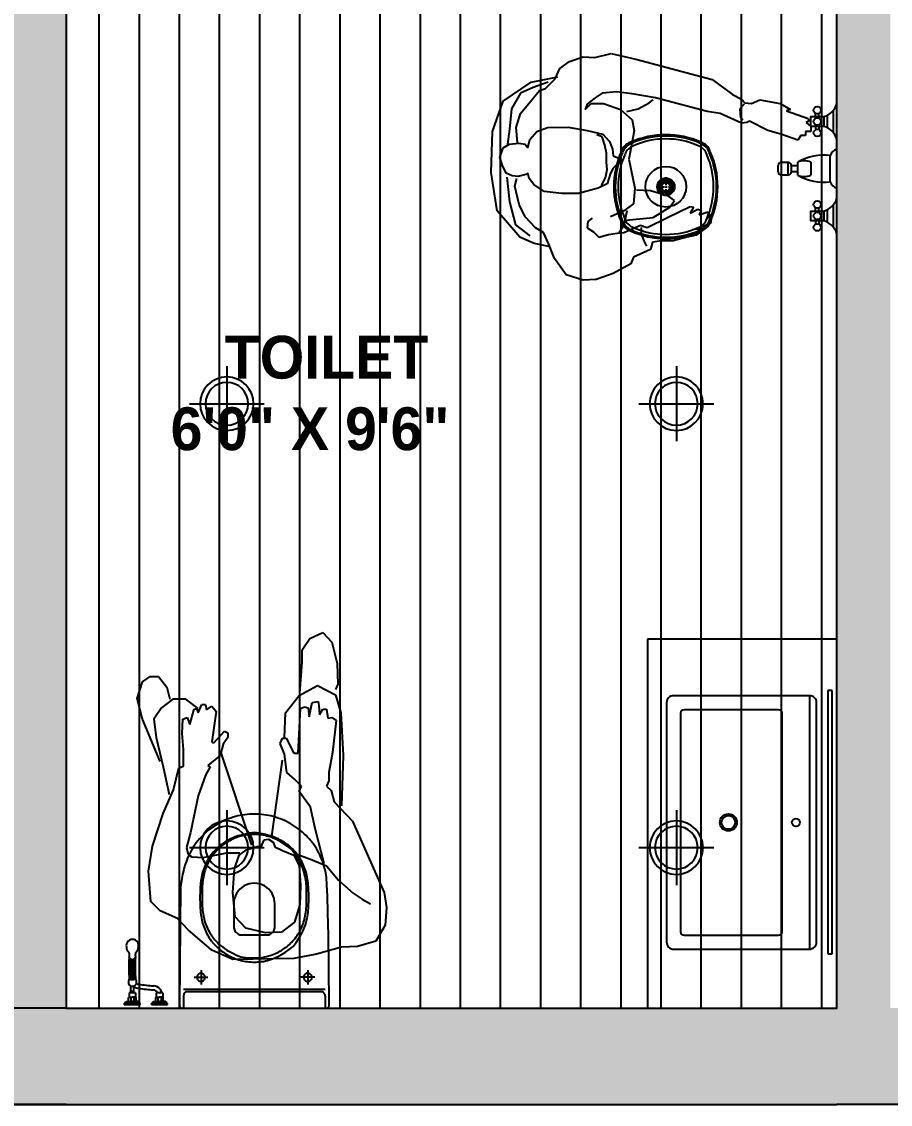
# Model space of a CAD drawing. Header units: inches. Extents: x 9636 to 21597, y -10243 to 557.
# Drawn here: x 12319 to 12400.2, y -6156.5 to -6055.3 of the extents above; entities that cross this region are included whole.
import ezdxf

# ---------------------------------------------------------------- set-up
doc = ezdxf.new("R2010")
doc.units = ezdxf.units.IN
doc.header["$MEASUREMENT"] = 0
doc.linetypes.add('CENTER2', pattern=[1.125, 0.75, -0.125, 0.125, -0.125])
for name, color, linetype in [('Edges', 7, 'Continuous'), ('IEL-HATCH-002', 7, 'Continuous'), ('sanit acces', 4, 'Continuous')]:
    doc.layers.add(name, color=color, linetype=linetype)
doc.styles.add('MtXpl_Stylus_BT', font='')
doc.styles.get('MtXpl_Stylus_BT').set_extended_font_data('Stylus BT', bold=True)

# ---------------------------------------------------------------- blocks, each defined once
blk = doc.blocks.new('wall handshower (top)')
at = {"color": 0}
for p, q in [((29.5, 0), (-29.5, 0)), ((-29.5, 0), (-29.5, -2.7)), ((29.5, 0), (29.5, -2.7)), ((129.5, 0), (70.5, 0)), ((70.5, 0), (70.5, -2.7)), ((129.5, 0), (129.5, -2.7)), ((-27.3, -4), (27.3, -4)), ((-21.5, -10.1), (0, -10.1)), ((-14.1, -10.1), (-14.1, -24.7)), ((-12, -42.7), (-12, -25.9)), ((-12, -25.9), (-0.1, -25.9)), ((-6, -25.9), (-6, -10.1)), ((11.8, -25.9), (-0.1, -25.9)), ((21.5, -10.1), (0, -10.1)), ((5.9, -25.9), (5.9, -10.1)), ((11.8, -42.7), (11.8, -25.9)), ((14, -10.1), (14, -24.7)), ((72.7, -4), (127.3, -4)), ((78.5, -10.1), (100, -10.1)), ((85.9, -10.1), (85.9, -24.7)), ((88, -42.7), (88, -25.9)), ((88, -25.9), (99.9, -25.9)), ((94, -25.9), (94, -10.1)), ((111.8, -25.9), (99.9, -25.9)), ((121.5, -10.1), (100, -10.1)), ((105.9, -25.9), (105.9, -10.1)), ((111.8, -42.7), (111.8, -25.9)), ((114, -10.1), (114, -24.7)), ((-12, -42.7), (11.8, -42.7)), ((88, -42.7), (111.8, -42.7)), ((94.8, -45.5), (94.8, -67.4)), ((105.1, -45.5), (105.1, -67.7)), ((88, -101), (88, -95.2)), ((88, -108.4), (88, -165.2)), ((88.6, -107.2), (88.6, -164.5)), ((89.5, -105.8), (89.5, -163.6)), ((90.7, -104.4), (90.7, -162.5)), ((92.2, -103.2), (92.2, -161.5)), ((93.8, -102.1), (93.8, -160.7)), ((95.7, -101.4), (95.7, -160)), ((97.7, -100.9), (97.7, -159.6)), ((99.7, -100.8), (99.7, -159.5)), ((101.7, -101), (101.7, -159.7)), ((103.7, -101.5), (103.7, -160.1)), ((105.5, -102.3), (105.5, -160.8)), ((107.1, -103.3), (107.1, -161.6)), ((108.5, -104.5), (108.5, -162.6)), ((109.6, -105.8), (109.6, -163.6)), ((110.4, -107), (110.4, -164.4)), ((110.9, -107.8), (110.9, -164.9)), ((111.1, -101), (111.1, -95.2)), ((111.1, -108.4), (111.1, -165.2))]:
    blk.add_line(p, q, dxfattribs=at)
for centre, radius, start, end in [((-27.4, -1.6), 2.41, 207.9179, 271.9718), ((-15, 2), 13.8, 205.7896, 241.6564), ((-10.4, -20.2), 5.86, 230.0793, 254.0924), ((10.2, -20.2), 5.86, 285.9076, 309.9207), ((15, 2), 13.8, 298.3436, 334.2104), ((27.4, -1.6), 2.41, 268.0282, 332.0821), ((72.6, -1.6), 2.41, 207.9179, 271.9718), ((85, 2), 13.8, 205.7896, 241.6564), ((89.6, -20.2), 5.86, 230.0793, 254.0924), ((110.2, -20.2), 5.86, 285.9076, 309.9207), ((115, 2), 13.8, 298.3436, 334.2104), ((127.4, -1.6), 2.41, 268.0282, 332.0821), ((16.8, -40.9), 24.5, 184.3011, 218.585), ((22.3, -35.7), 32.1, 219.6697, 269.6336), ((22, -37.7), 15.3, 199.0504, 270.6085), ((-21.2, -678.9), 627.4, 81.0602, 86.0403), ((-119, -1558.6), 1497.4, 82.5073, 84.5933), ((71.4, -103.7), 44.8, 58.5932, 83.7686), ((73.1, -100.5), 26.8, 64.0824, 83.2266), ((115.2, -81.1), 30.7, 168.4004, 207.2273), ((99.5, -83.4), 16.7, 30.5106, 149.4894), ((99.9, -36.8), 10, 215.7762, 324.2238), ((83.8, -81.1), 30.7, 332.7727, 11.5996), ((90.1, -104.7), 2.8, 137.3065, 222.6935), ((89.2, -101.9), 1.5, 143.1441, 216.8559), ((89.2, -107.5), 1.5, 143.1441, 216.8559), ((99.6, -108.5), 17.6, 49.0147, 130.9853), ((99.6, -109.9), 14.6, 37.5398, 142.4602), ((99.6, -110.3), 13.8, 33.1371, 146.8629), ((99.6, -112.3), 12.9, 26.3551, 153.6449), ((99.6, -113.4), 12.6, 23.4368, 156.5632), ((109.9, -101.9), 1.5, 323.1441, 36.8559), ((109.1, -104.7), 2.8, 317.3065, 42.6935), ((109.9, -107.5), 1.5, 323.1441, 36.8559), ((119.7, -215.3), 42.7, 153.5123, 181.2517), ((72.4, -182), 17, 302.6481, 343.7121), ((90.1, -168.9), 2.8, 137.3065, 222.6935), ((89.2, -166.1), 1.5, 143.1441, 216.8559), ((89.2, -171.7), 1.5, 143.1441, 216.8559), ((99.6, -174.1), 14.6, 37.5398, 142.4602), ((99.6, -174.6), 13.8, 33.1371, 146.8629), ((99.6, -176.5), 12.9, 26.3551, 153.6449), ((99.6, -177.6), 12.6, 23.4368, 156.5632), ((41.8, -182.1), 47.1, 354.3747, 11.6429), ((157.3, -182.1), 47.1, 168.3571, 185.6253), ((126.7, -182), 17, 196.2879, 237.3519), ((109.9, -166.1), 1.5, 323.1441, 36.8559), ((109.1, -168.9), 2.8, 317.3065, 42.6935), ((109.9, -171.7), 1.5, 323.1441, 36.8559), ((79.4, -215.3), 42.7, 358.7483, 26.4877), ((99.5, -216.6), 22.5, 179.1351, 0.8649)]:
    blk.add_arc(centre, radius, start, end, dxfattribs=at)
blk = doc.blocks.new('bhtrht')
at = {"layer": 'IEL-HATCH-002', "true_color": 0x939598, "transparency": 33554687}
h = blk.add_hatch(color=252, dxfattribs=at)
h.dxf.hatch_style = 1
h.paths.add_polyline_path([(12208.66, -5928.51), (12166.16, -5928.51), (12166.16, -6030.51), (12169.83, -6030.51), (12175.16, -6030.51), (12175.16, -5942.51), (12180.16, -5942.51), (12180.16, -5937.51), (12208.66, -5937.51)])
h.paths.add_polyline_path([(12316.66, -5928.51), (12292.66, -5928.51), (12292.66, -5937.51), (12316.66, -5937.51)])
h.paths.add_polyline_path([(12395.16, -5928.51), (12316.66, -5928.51), (12316.66, -6147.51), (12323.16, -6147.51), (12323.16, -5937.51), (12395.16, -5937.51)])
h.paths.add_polyline_path([(12424.16, -6147.51), (12400.16, -6147.51), (12400.16, -6033.51), (12396.5, -6033.51), (12395.16, -6033.51), (12395.16, -6147.51), (12323.16, -6147.51), (12316.66, -6147.51), (12316.66, -6156.51), (12323.16, -6156.51), (12395.16, -6156.51), (12424.16, -6156.51), (12424.16, -6152.84)])
h.paths.add_polyline_path([(12316.66, -6147.51), (12175.16, -6147.51), (12175.16, -6127.81), (12175.16, -6084.51), (12184.66, -6084.51), (12184.66, -6079.51), (12175.16, -6079.51), (12175.16, -6072.51), (12166.16, -6072.51), (12166.16, -6156.51), (12316.66, -6156.51)])
h.paths.add_polyline_path([(12636.16, -5928.51), (12606.56, -5928.51), (12606.56, -5937.51), (12627.16, -5937.51), (12627.16, -6129.51), (12627.16, -6135.51), (12627.16, -6147.51), (12467.16, -6147.51), (12467.16, -6156.51), (12636.16, -6156.51)])
h.paths.add_polyline_path([(12514.56, -5928.51), (12496.56, -5928.51), (12496.56, -5937.51), (12514.56, -5937.51)], flags=17)
h.paths.add_polyline_path([(12423.56, -5928.51), (12395.16, -5928.51), (12395.16, -6003.51), (12400.16, -6003.51), (12400.16, -5937.51), (12423.56, -5937.51)])
at = {"color": 252, "true_color": 0x939598}
for p, q in [((12323.16, -5937.51), (12323.16, -6147.51)), ((12395.16, -6147.51), (12395.16, -6033.51)), ((12395.16, -6066.3), (12395.16, -6062.95)), ((12393.18, -6064.17), (12393.18, -6063.86)), ((12393.49, -6064.17), (12393.49, -6063.86)), ((12394.25, -6064.04), (12394.25, -6065.2)), ((12394.86, -6065.7), (12394.86, -6063.55)), ((12393.18, -6065.08), (12393.18, -6065.39)), ((12393.49, -6065.08), (12393.49, -6065.39)), ((12394.55, -6070.26), (12394.55, -6067.82)), ((12395.16, -6070.87), (12395.16, -6067.21)), ((12389.99, -6069.65), (12389.99, -6068.43)), ((12390.6, -6068.43), (12390.6, -6069.65)), ((12390.9, -6068.74), (12391.51, -6068.74)), ((12391.51, -6069.65), (12391.51, -6068.43)), ((12392.73, -6068.43), (12392.73, -6069.65)), ((12391.51, -6069.34), (12390.9, -6069.34)), ((12395.16, -6075.13), (12395.16, -6071.78)), ((12393.18, -6073), (12393.18, -6072.69)), ((12393.49, -6073), (12393.49, -6072.69)), ((12394.25, -6072.87), (12394.25, -6074.03)), ((12394.86, -6074.53), (12394.86, -6072.38)), ((12393.18, -6073.91), (12393.18, -6074.22)), ((12393.49, -6073.91), (12393.49, -6074.22)), ((12377.46, -6113.03), (12377.46, -6147.51)), ((12395.16, -6113.03), (12377.46, -6113.03)), ((12395.16, -6147.51), (12395.16, -6113.03)), ((12392.63, -6142), (12392.63, -6118.31)), ((12394.31, -6117.82), (12394.31, -6142.45)), ((12394.72, -6117.82), (12394.31, -6117.82)), ((12394.72, -6142.45), (12394.72, -6117.82)), ((12394.31, -6142.45), (12394.72, -6142.45)), ((12323.16, -6147.51), (12175.16, -6147.51)), ((12323.16, -6147.51), (12395.16, -6147.51)), ((12377.46, -6147.51), (12395.16, -6147.51)), ((12323.16, -6156.51), (12166.16, -6156.51)), ((12314.16, -6156.51), (12395.16, -6156.51)), ((12424.16, -6156.51), (12395.16, -6156.51))]:
    blk.add_line(p, q, dxfattribs=at)
at = {"color": 252, "linetype": 'ByBlock', "true_color": 0x939598}
for p, q in [((12369.28, -6059.67), (12370.19, -6059)), ((12370.19, -6059), (12371.47, -6058.57)), ((12371.47, -6058.57), (12372.57, -6058.63)), ((12372.57, -6058.63), (12374.09, -6058.27)), ((12374.09, -6058.27), (12376.4, -6058.81)), ((12376.4, -6058.81), (12383.53, -6060.7)), ((12368.85, -6060.64), (12369.28, -6059.67)), ((12363.98, -6062.71), (12366.6, -6060.94)), ((12366.6, -6060.94), (12369.09, -6060.46)), ((12368.18, -6060.94), (12366.78, -6061.43)), ((12367.94, -6061.55), (12368.85, -6060.64)), ((12383.53, -6060.7), (12385.42, -6062.1)), ((12365.62, -6061.98), (12364.77, -6063.44)), ((12366.78, -6061.43), (12365.62, -6061.98)), ((12366.66, -6062.59), (12367.39, -6061.74)), ((12367.39, -6061.74), (12367.94, -6061.55)), ((12373.24, -6061.98), (12372.5, -6062.47)), ((12374.58, -6061.86), (12373.24, -6061.98)), ((12376.04, -6062.04), (12374.58, -6061.86)), ((12378.23, -6062.4), (12376.04, -6062.04)), ((12363, -6065.57), (12363.98, -6062.71)), ((12365.62, -6063.87), (12366.66, -6062.59)), ((12371.65, -6063.5), (12372.2, -6062.95)), ((12371.83, -6063.01), (12371.65, -6063.5)), ((12372.5, -6062.47), (12371.83, -6063.01)), ((12372.2, -6062.95), (12373.36, -6062.95)), ((12373.36, -6062.95), (12374.94, -6063.5)), ((12376.59, -6063.44), (12377.62, -6062.89)), ((12377.62, -6062.89), (12377.99, -6062.59)), ((12383.04, -6063.68), (12378.23, -6062.4)), ((12385.42, -6062.1), (12386.27, -6062.53)), ((12386.51, -6063.01), (12386.09, -6063.44)), ((12386.27, -6062.53), (12386.58, -6062.89)), ((12386.58, -6062.89), (12387.18, -6062.95)), ((12387.18, -6062.95), (12387.98, -6062.59)), ((12387.98, -6062.59), (12389.86, -6062.95)), ((12389.86, -6062.95), (12390.84, -6063.5)), ((12364.77, -6063.44), (12364.59, -6065.33)), ((12365.2, -6065.2), (12365.62, -6063.87)), ((12374.94, -6063.5), (12376.04, -6064.47)), ((12375.55, -6063.68), (12376.59, -6063.44)), ((12384.26, -6063.87), (12383.04, -6063.68)), ((12386.27, -6064.78), (12384.26, -6063.87)), ((12386.09, -6063.44), (12386.15, -6064.29)), ((12390.84, -6063.5), (12390.47, -6063.62)), ((12390.47, -6063.62), (12392.48, -6064.35)), ((12376.04, -6064.47), (12376.22, -6065.51)), ((12386.15, -6064.29), (12386.39, -6064.47)), ((12386.76, -6064.72), (12386.27, -6064.78)), ((12387, -6064.6), (12386.76, -6064.72)), ((12388.71, -6065.45), (12387, -6064.6)), ((12392.54, -6064.6), (12392.3, -6064.72)), ((12392.3, -6064.72), (12392.73, -6065.08)), ((12392.48, -6064.35), (12392.54, -6064.6)), ((12392.73, -6065.08), (12392.73, -6065.57)), ((12362.88, -6069.4), (12363, -6065.57)), ((12364.59, -6065.33), (12364.4, -6066.73)), ((12365.32, -6066.6), (12365.2, -6065.2)), ((12366.47, -6066.3), (12367.14, -6065.57)), ((12367.14, -6065.57), (12368.12, -6065.2)), ((12368.12, -6065.2), (12370.07, -6065.14)), ((12370.07, -6065.14), (12371.83, -6065.45)), ((12371.83, -6065.45), (12373.3, -6065.81)), ((12373.24, -6066.06), (12372.75, -6065.87)), ((12373.48, -6066.85), (12373.24, -6066.06)), ((12373.3, -6065.81), (12373.91, -6066.48)), ((12376.22, -6065.51), (12375.73, -6068.13)), ((12389.93, -6065.81), (12388.71, -6065.45)), ((12391.51, -6066.36), (12389.93, -6065.81)), ((12391.81, -6065.93), (12391.51, -6066.36)), ((12392.24, -6065.93), (12391.81, -6065.93)), ((12392.73, -6065.57), (12392.24, -6065.57)), ((12392.24, -6065.57), (12392.24, -6065.93)), ((12363.67, -6068), (12363.98, -6067.09)), ((12363.98, -6067.09), (12364.59, -6066.73)), ((12364.59, -6066.73), (12365.44, -6066.66)), ((12365.44, -6066.66), (12366.05, -6066.73)), ((12366.05, -6066.73), (12366.29, -6067.09)), ((12366.29, -6067.09), (12366.47, -6066.3)), ((12373.66, -6067.58), (12373.48, -6066.85)), ((12373.91, -6066.48), (12374.21, -6067.21)), ((12363.92, -6068.73), (12363.67, -6068)), ((12373.66, -6068.43), (12373.66, -6067.58)), ((12374.21, -6067.21), (12374.27, -6067.82)), ((12374.27, -6067.82), (12374.64, -6068)), ((12374.64, -6068), (12374.94, -6068.31)), ((12375.73, -6068.13), (12376.28, -6070.86)), ((12364.28, -6069.46), (12363.92, -6068.73)), ((12373.54, -6069.89), (12373.72, -6069.1)), ((12373.72, -6069.1), (12373.66, -6068.43)), ((12374.27, -6068.98), (12374.03, -6069.46)), ((12374.64, -6068.61), (12374.27, -6068.98)), ((12374.94, -6068.31), (12374.64, -6068.61)), ((12363.43, -6072.99), (12362.88, -6069.4)), ((12364.83, -6069.71), (12364.28, -6069.46)), ((12364.34, -6069.83), (12364.59, -6072.14)), ((12365.38, -6069.77), (12364.83, -6069.71)), ((12365.07, -6070.68), (12365.26, -6069.95)), ((12366.11, -6069.59), (12365.38, -6069.77)), ((12366.29, -6069.46), (12366.11, -6069.59)), ((12366.41, -6069.95), (12366.29, -6069.46)), ((12366.84, -6070.5), (12366.41, -6069.95)), ((12373.17, -6070.62), (12373.54, -6069.89)), ((12374.03, -6069.46), (12373.72, -6070.44)), ((12365.5, -6072.39), (12365.07, -6070.68)), ((12367.81, -6071.17), (12366.84, -6070.5)), ((12369.46, -6071.35), (12367.81, -6071.17)), ((12372.87, -6070.86), (12371.04, -6071.35)), ((12373.72, -6070.44), (12372.87, -6070.86)), ((12376.28, -6070.86), (12376.16, -6072.32)), ((12377.74, -6071.11), (12376.46, -6071.05)), ((12379.45, -6071.59), (12377.74, -6071.11)), ((12364.59, -6072.14), (12365.13, -6074.27)), ((12371.04, -6071.35), (12369.46, -6071.35)), ((12380, -6072.02), (12379.45, -6071.59)), ((12379.57, -6072.63), (12380, -6072.02)), ((12365.56, -6075.43), (12363.43, -6072.99)), ((12366.05, -6073.54), (12365.5, -6072.39)), ((12375.25, -6072.99), (12374.03, -6073.54)), ((12376.16, -6072.32), (12375.25, -6072.99)), ((12375.55, -6072.99), (12375.25, -6074.39)), ((12377.99, -6073.6), (12379.57, -6072.63)), ((12379.33, -6073.6), (12381.46, -6072.57)), ((12381.46, -6072.57), (12381.76, -6072.63)), ((12381.76, -6072.63), (12381.46, -6073.18)), ((12381.46, -6073.18), (12382.19, -6072.81)), ((12382.19, -6072.81), (12382.49, -6072.93)), ((12382.49, -6072.93), (12382.31, -6073.36)), ((12382.31, -6073.36), (12383.1, -6073.06)), ((12383.1, -6073.06), (12383.29, -6073.36)), ((12367.02, -6074.58), (12366.05, -6073.54)), ((12371.9, -6073.97), (12371.83, -6074.58)), ((12372.32, -6073.66), (12371.9, -6073.97)), ((12375.49, -6073.85), (12377.99, -6073.6)), ((12377.44, -6074.52), (12379.33, -6073.6)), ((12383.35, -6074.15), (12381.95, -6074.7)), ((12383.29, -6073.36), (12383.16, -6073.66)), ((12383.16, -6073.66), (12383.41, -6073.72)), ((12383.41, -6073.72), (12383.35, -6074.15)), ((12365.13, -6074.27), (12366.47, -6075.31)), ((12367.75, -6075), (12367.02, -6074.58)), ((12368.24, -6076.04), (12367.75, -6075)), ((12371.83, -6074.58), (12372.44, -6074.94)), ((12372.44, -6074.94), (12372.93, -6075.43)), ((12372.93, -6075.43), (12373.84, -6075.19)), ((12373.84, -6075.19), (12374.64, -6075.06)), ((12374.64, -6075.06), (12375.25, -6075)), ((12375.25, -6074.39), (12374.82, -6075)), ((12375.25, -6075), (12376.83, -6074.33)), ((12376.83, -6074.33), (12377.44, -6074.52)), ((12376.89, -6074.52), (12376.89, -6075.12)), ((12376.89, -6075.12), (12377.13, -6075.79)), ((12381.95, -6074.7), (12382.62, -6074.64)), ((12382.43, -6074.94), (12382.01, -6075.25)), ((12382.62, -6074.64), (12382.43, -6074.94)), ((12366.9, -6076.04), (12365.56, -6075.43)), ((12368.42, -6076.34), (12366.9, -6076.04)), ((12368.79, -6077.44), (12368.24, -6076.04)), ((12377.13, -6075.79), (12377.38, -6076.28)), ((12377.93, -6075.92), (12377.74, -6076.59)), ((12378.78, -6075.79), (12377.93, -6075.92)), ((12379.88, -6075.79), (12378.78, -6075.79)), ((12381.15, -6075.43), (12379.88, -6075.79)), ((12382.01, -6075.25), (12381.15, -6075.43)), ((12377.74, -6076.59), (12376.16, -6077.32)), ((12369.89, -6078.96), (12368.79, -6077.44)), ((12375.92, -6077.92), (12374.27, -6078.84)), ((12376.16, -6077.32), (12375.92, -6077.92)), ((12371.47, -6079.45), (12369.89, -6078.96)), ((12374.27, -6078.84), (12372.69, -6079.38)), ((12372.69, -6079.38), (12371.47, -6079.45)), ((12345.92, -6112.96), (12347.13, -6112.39)), ((12347.13, -6112.39), (12347.98, -6113.31)), ((12345.21, -6114.02), (12345.92, -6112.96)), ((12347.98, -6113.31), (12348.47, -6115.3)), ((12345.21, -6115.16), (12345.21, -6114.02)), ((12344.99, -6118.08), (12345.21, -6115.16)), ((12348.47, -6115.3), (12348.55, -6117.22)), ((12330.29, -6117.01), (12331, -6116.51)), ((12331, -6116.51), (12331.78, -6116.51)), ((12331.78, -6116.51), (12332.57, -6117.51)), ((12329.8, -6118.57), (12330.29, -6117.01)), ((12332.57, -6117.51), (12332.85, -6118.64)), ((12344.92, -6118.29), (12346.63, -6117.36)), ((12346.63, -6117.36), (12348.33, -6118.22)), ((12348.55, -6117.22), (12348.33, -6117.72)), ((12330.29, -6120.49), (12329.8, -6118.57)), ((12333.13, -6118.64), (12332.07, -6119.43)), ((12334.34, -6118.64), (12333.13, -6118.64)), ((12335.48, -6119.5), (12334.34, -6118.64)), ((12343.65, -6119.92), (12344.92, -6118.29)), ((12348.33, -6118.22), (12348.83, -6119.92)), ((12332.07, -6119.43), (12331.36, -6120.49)), ((12334.7, -6120.99), (12335.12, -6119.57)), ((12335.12, -6119.57), (12335.34, -6119.5)), ((12335.34, -6119.5), (12335.48, -6119.92)), ((12335.48, -6119.92), (12335.83, -6119.14)), ((12335.83, -6119.14), (12336.19, -6119.14)), ((12336.19, -6119.14), (12336.26, -6119.64)), ((12336.26, -6119.64), (12336.76, -6119.28)), ((12336.76, -6119.28), (12337.18, -6119.78)), ((12344.85, -6123.69), (12345.07, -6119.5)), ((12345.07, -6119.5), (12345.42, -6119.35)), ((12345.42, -6119.35), (12345.78, -6119.43)), ((12345.78, -6119.43), (12345.85, -6120.28)), ((12345.85, -6120.28), (12346.13, -6118.93)), ((12346.13, -6118.93), (12346.7, -6118.86)), ((12346.7, -6118.86), (12346.77, -6119.21)), ((12346.77, -6119.21), (12346.84, -6120.07)), ((12346.84, -6120.07), (12347.13, -6119.57)), ((12347.13, -6119.57), (12347.48, -6119.57)), ((12347.48, -6119.57), (12347.62, -6120.42)), ((12331.93, -6124.47), (12330.29, -6120.49)), ((12331.36, -6120.49), (12331.57, -6122.2)), ((12333.99, -6121.84), (12334.06, -6120.49)), ((12334.06, -6120.49), (12334.48, -6120.35)), ((12334.48, -6120.35), (12334.7, -6120.99)), ((12337.18, -6119.78), (12336.76, -6122.62)), ((12343.57, -6122.2), (12343.65, -6119.92)), ((12347.62, -6120.42), (12347.98, -6120.35)), ((12347.98, -6120.35), (12348.4, -6120.63)), ((12348.4, -6120.63), (12348.05, -6123.62)), ((12348.83, -6119.92), (12349.04, -6123.9)), ((12336.97, -6122.7), (12337.96, -6121.63)), ((12337.96, -6121.63), (12338.25, -6121.77)), ((12338.25, -6121.77), (12338.25, -6122.2)), ((12331.57, -6122.2), (12332.21, -6124.97)), ((12334.13, -6123.34), (12333.99, -6121.84)), ((12336.76, -6122.62), (12336.97, -6122.7)), ((12338.25, -6122.2), (12337.82, -6122.84)), ((12343.15, -6122.77), (12343.36, -6122.27)), ((12343.57, -6123.76), (12343.15, -6122.77)), ((12343.36, -6122.27), (12343.72, -6122.27)), ((12343.72, -6122.27), (12344.43, -6123.69)), ((12334.13, -6124.9), (12334.13, -6123.34)), ((12337.82, -6122.84), (12337.54, -6123.9)), ((12340.52, -6132.29), (12337.61, -6123.55)), ((12343.79, -6125.47), (12343.57, -6123.76)), ((12344.43, -6123.69), (12344.85, -6123.69)), ((12348.05, -6123.62), (12347.69, -6125.47)), ((12337.54, -6123.9), (12336.4, -6124.83)), ((12342.37, -6131.44), (12343.36, -6124.33)), ((12349.04, -6123.9), (12348.9, -6128.6)), ((12332.21, -6124.97), (12332.78, -6127.53)), ((12333.2, -6127.1), (12333.7, -6125.04)), ((12333.7, -6125.04), (12334.13, -6124.9)), ((12336.19, -6125.75), (12335.48, -6127.67)), ((12336.61, -6124.97), (12336.19, -6125.75)), ((12336.4, -6124.83), (12336.61, -6124.97)), ((12344.5, -6126.11), (12343.79, -6125.47)), ((12347.69, -6125.47), (12347.69, -6126.25)), ((12345.14, -6126.75), (12344.5, -6126.11)), ((12344.92, -6127.25), (12345.14, -6126.75)), ((12347.69, -6126.25), (12347.48, -6126.75)), ((12347.48, -6126.75), (12347.91, -6127.17)), ((12332.21, -6129.31), (12333.2, -6127.1)), ((12335.48, -6127.67), (12334.77, -6131.08)), ((12345.99, -6128.74), (12344.92, -6127.25)), ((12347.91, -6127.17), (12348.19, -6128.24)), ((12346.42, -6130.73), (12345.99, -6128.74)), ((12348.19, -6128.24), (12349.9, -6130.02)), ((12331.22, -6132.36), (12332.21, -6129.31)), ((12347.27, -6134), (12346.42, -6130.73)), ((12349.9, -6130.02), (12352.88, -6136.7)), ((12334.77, -6131.08), (12334.41, -6132.51)), ((12341.37, -6132.43), (12341.66, -6131.79)), ((12341.66, -6131.79), (12342.08, -6131.72)), ((12342.08, -6131.72), (12342.51, -6132.01)), ((12330.86, -6134.71), (12331.22, -6132.36)), ((12334.41, -6132.51), (12334.55, -6133.15)), ((12339.31, -6133.22), (12340.02, -6132.72)), ((12340.02, -6132.72), (12341.09, -6132.36)), ((12341.09, -6132.36), (12341.37, -6132.43)), ((12342.51, -6132.01), (12342.65, -6132.43)), ((12342.65, -6132.43), (12343.36, -6132.79)), ((12343.36, -6132.79), (12344.43, -6133.22)), ((12334.55, -6133.15), (12334.91, -6133.36)), ((12334.91, -6133.36), (12335.97, -6133.43)), ((12335.97, -6133.43), (12338.18, -6133)), ((12338.18, -6133), (12339.38, -6133)), ((12338.89, -6134.5), (12339.31, -6133.22)), ((12344.43, -6133.22), (12344.92, -6134.21)), ((12344.57, -6133.07), (12346.13, -6133.64)), ((12346.13, -6133.64), (12347.48, -6134.21)), ((12331.07, -6137.55), (12330.86, -6134.71)), ((12338.74, -6136.7), (12338.89, -6134.5)), ((12344.92, -6134.21), (12345.07, -6136.06)), ((12347.48, -6134.21), (12348.62, -6135.56)), ((12348.62, -6135.56), (12349.97, -6136.77)), ((12338.96, -6138.97), (12338.74, -6136.7)), ((12345.07, -6136.06), (12344.99, -6137.84)), ((12349.97, -6136.77), (12350.82, -6137.34)), ((12352.88, -6136.7), (12353.09, -6138.12)), ((12331.93, -6138.41), (12331.07, -6137.55)), ((12344.99, -6137.84), (12344.5, -6139.47)), ((12350.82, -6137.34), (12351.6, -6137.77)), ((12333.56, -6139.12), (12331.93, -6138.41)), ((12339.95, -6140.04), (12338.96, -6138.97)), ((12353.09, -6138.12), (12352.95, -6139.76)), ((12334.55, -6140.18), (12333.56, -6139.12)), ((12344.5, -6139.47), (12343.29, -6140.4)), ((12352.95, -6139.76), (12352.1, -6141.25)), ((12336.76, -6142.1), (12334.55, -6140.18)), ((12341.8, -6140.47), (12339.95, -6140.04)), ((12343.29, -6140.4), (12341.8, -6140.47)), ((12348.9, -6141.82), (12346.56, -6142.46)), ((12350.39, -6141.75), (12348.9, -6141.82)), ((12352.1, -6141.25), (12350.39, -6141.75)), ((12338.74, -6142.96), (12336.76, -6142.1)), ((12344.43, -6142.88), (12338.74, -6142.96)), ((12346.56, -6142.46), (12344.43, -6142.88))]:
    blk.add_line(p, q, dxfattribs=at)
at = {"color": 252, "linetype": 'CENTER2', "true_color": 0x939598}
for p, q in [((12379.19, -6069.84), (12379.19, -6071.59)), ((12378.31, -6070.72), (12380.07, -6070.72))]:
    blk.add_line(p, q, dxfattribs=at)
at = {"color": 252, "linetype": 'Continuous', "true_color": 0x939598}
for p, q in [((12379.78, -6070.31), (12379.7, -6070.11)), ((12378.4, -6070.65), (12378.48, -6070.84)), ((12378.6, -6071.12), (12378.48, -6070.84)), ((12378.6, -6071.12), (12378.68, -6071.32)), ((12378.94, -6070.19), (12378.99, -6070.19)), ((12379.38, -6070.19), (12378.99, -6070.19)), ((12379.38, -6070.19), (12379.44, -6070.19)), ((12379.89, -6070.59), (12379.78, -6070.31)), ((12379.97, -6070.78), (12379.89, -6070.59)), ((12378.99, -6071.24), (12378.94, -6071.24)), ((12378.99, -6071.24), (12379.38, -6071.24)), ((12379.44, -6071.24), (12379.38, -6071.24))]:
    blk.add_line(p, q, dxfattribs=at)
at = {"color": 252, "true_color": 0x939598}
for points in [[(12393.95, -6065.08), (12392.73, -6065.08), (12392.73, -6064.17), (12393.95, -6064.17)], [(12393.95, -6073.91), (12392.73, -6073.91), (12392.73, -6073), (12393.95, -6073)]]:
    blk.add_lwpolyline(points, close=True, dxfattribs=at)
for points in [[(12389.68, -6069.34), (12389.68, -6068.74)], [(12389.99, -6068.43), (12390.6, -6068.43)], [(12390.9, -6068.74), (12390.9, -6069.34)], [(12390.6, -6069.65), (12389.99, -6069.65)]]:
    blk.add_lwpolyline(points, dxfattribs=at)
for points in [[(12393.27, -6141.36), (12393.27, -6118.95, 0.414214), (12392.63, -6118.31), (12379.9, -6118.31, 0.414214), (12379.26, -6118.95), (12379.26, -6141.36, 0.414214), (12379.9, -6142), (12392.63, -6142, 0.414214)], [(12390.05, -6140.37), (12390.05, -6119.94, 0.414214), (12389.73, -6119.62), (12380.89, -6119.62, 0.414214), (12380.57, -6119.94), (12380.57, -6140.37, 0.414214), (12380.89, -6140.69), (12389.73, -6140.69, 0.414214)]]:
    blk.add_lwpolyline(points, format="xyb", close=True, dxfattribs=at)
for centre, radius in [((12393.34, -6063.56), 0.34), ((12393.34, -6064.63), 0.34), ((12393.34, -6065.69), 0.34), ((12393.34, -6072.39), 0.34), ((12393.34, -6073.45), 0.34), ((12393.34, -6074.52), 0.34), ((12385.03, -6130.15), 0.797), ((12385.03, -6130.15), 0.638), ((12391.34, -6130.15), 0.374)]:
    blk.add_circle(centre, radius, dxfattribs=at)
at = {"color": 252, "linetype": 'Continuous', "true_color": 0x939598}
for radius in [1.9, 0.811, 0.466, 0.409]:
    blk.add_circle((12379.19, -6070.72), radius, dxfattribs=at)
at = {"color": 252, "true_color": 0x939598}
for centre, radius, start, end in [((12393.49, -6062.49), 1.74, 285.2551, 344.7449), ((12393.49, -6066.76), 1.74, 15.2551, 74.7449), ((12393.95, -6072.69), 4.91, 82.875, 119.7449), ((12395.41, -6068.07), 0.892, 106.1502, 163.8498), ((12389.98, -6068.73), 0.295, 88.2224, 181.7776), ((12390.61, -6068.73), 0.295, 358.2224, 91.7776), ((12392.12, -6069.82), 1.52, 66.3417, 113.6584), ((12389.98, -6069.35), 0.295, 178.2224, 271.7776), ((12390.61, -6069.35), 0.295, 268.2224, 1.7776), ((12393.95, -6065.39), 4.91, 240.2551, 277.125), ((12392.12, -6068.26), 1.52, 246.3417, 293.6583), ((12395.41, -6070.01), 0.892, 196.1502, 253.8498), ((12393.49, -6071.32), 1.74, 285.2551, 344.7449), ((12393.49, -6075.59), 1.74, 15.2551, 74.7449)]:
    blk.add_arc(centre, radius, start, end, dxfattribs=at)
at = {"color": 252, "linetype": 'Continuous', "true_color": 0x939598}
for centre, radius, start, end in [((12379.19, -6073.91), 8.05, 65.7447, 114.2565), ((12379.19, -6073.85), 7.87, 65.9155, 114.0845), ((12376.3, -6067.83), 1.33, 108.5617, 161.4379), ((12376.38, -6067.9), 1.29, 107.9496, 162.0505), ((12376.52, -6068.05), 1.2, 107.1884, 162.8085), ((12379.19, -6073.7), 7.45, 66.0461, 113.954), ((12381.86, -6068.05), 1.2, 17.1823, 72.8172), ((12382, -6067.9), 1.29, 17.8792, 72.1204), ((12382.07, -6067.83), 1.33, 18.5612, 71.4243), ((12382.38, -6070.72), 8.05, 155.7429, 204.2555), ((12382.33, -6070.72), 7.87, 155.9155, 204.0846), ((12382.18, -6070.72), 7.45, 156.0504, 203.9499), ((12376.2, -6070.72), 7.45, 336.0502, 23.9498), ((12376.05, -6070.72), 7.87, 335.9156, 24.0845), ((12375.99, -6070.72), 8.05, 335.7453, 24.2564), ((12379.19, -6070.72), 0.789, 46.0565, 178.9435), ((12379.19, -6070.72), 0.718, 34.5731, 190.4269), ((12379.51, -6070.37), 0.32, 44.2179, 53.1195), ((12379.19, -6070.72), 0.789, 358.9435, 46.0565), ((12378.69, -6070.69), 0.296, 171.5149, 181.1477), ((12379.19, -6070.72), 0.789, 178.9435, 226.0565), ((12379.19, -6070.72), 0.583, 115.5438, 244.4562), ((12379.19, -6070.72), 0.718, 214.5731, 10.4269), ((12379.19, -6070.72), 0.789, 226.0565, 358.6411), ((12379.19, -6070.72), 0.789, 226.0565, 358.9435), ((12379.19, -6070.72), 0.583, 295.5438, 64.4562), ((12379.68, -6070.74), 0.296, 351.5141, 1.147), ((12378.87, -6071.06), 0.32, 224.2179, 233.1195), ((12376.31, -6073.6), 1.33, 198.64, 251.3731), ((12376.38, -6073.53), 1.29, 197.9494, 252.0514), ((12376.52, -6073.38), 1.2, 197.1836, 252.814), ((12381.86, -6073.38), 1.2, 287.1892, 342.8119), ((12381.98, -6073.51), 1.32, 288.4913, 341.509), ((12382.07, -6073.6), 1.33, 288.6493, 341.3514), ((12379.19, -6067.52), 8.05, 245.7431, 294.2554), ((12379.19, -6067.58), 7.87, 245.9156, 294.0844), ((12379.19, -6067.73), 7.45, 246.0462, 293.9541)]:
    blk.add_arc(centre, radius, start, end, dxfattribs=at)
at = {"layer": 'Edges', "color": 252, "true_color": 0x939598}
for p, q in [((12333.84, -6136.2), (12333.74, -6147.24)), ((12335.76, -6143.98), (12335.76, -6144.25)), ((12345.73, -6143.98), (12345.73, -6144.25)), ((12335.11, -6144.63), (12335.37, -6144.63)), ((12335.39, -6144.53), (12335.37, -6144.63)), ((12335.37, -6144.63), (12335.39, -6144.73)), ((12335.37, -6144.63), (12335.76, -6144.63)), ((12335.43, -6144.44), (12335.39, -6144.53)), ((12335.39, -6144.73), (12335.43, -6144.83)), ((12335.49, -6144.36), (12335.43, -6144.44)), ((12335.43, -6144.83), (12335.49, -6144.9)), ((12335.57, -6144.3), (12335.49, -6144.36)), ((12335.49, -6144.9), (12335.57, -6144.97)), ((12335.66, -6144.26), (12335.57, -6144.3)), ((12335.57, -6144.97), (12335.66, -6145)), ((12335.76, -6144.25), (12335.66, -6144.26)), ((12335.66, -6145), (12335.76, -6145.02)), ((12335.86, -6144.26), (12335.76, -6144.25)), ((12335.76, -6144.25), (12335.76, -6144.63)), ((12335.76, -6144.63), (12336.14, -6144.63)), ((12335.76, -6144.63), (12335.76, -6145.02)), ((12335.76, -6145.02), (12335.86, -6145)), ((12335.76, -6145.02), (12335.76, -6145.29)), ((12335.95, -6144.3), (12335.86, -6144.26)), ((12335.86, -6145), (12335.95, -6144.97)), ((12336.03, -6144.36), (12335.95, -6144.3)), ((12335.95, -6144.97), (12336.03, -6144.9)), ((12336.09, -6144.44), (12336.03, -6144.36)), ((12336.03, -6144.9), (12336.09, -6144.83)), ((12336.13, -6144.53), (12336.09, -6144.44)), ((12336.09, -6144.83), (12336.13, -6144.73)), ((12336.14, -6144.63), (12336.13, -6144.53)), ((12336.13, -6144.73), (12336.14, -6144.63)), ((12336.14, -6144.63), (12336.41, -6144.63)), ((12345.34, -6144.63), (12345.07, -6144.63)), ((12345.36, -6144.53), (12345.34, -6144.63)), ((12345.34, -6144.63), (12345.36, -6144.73)), ((12345.73, -6144.63), (12345.34, -6144.63)), ((12345.39, -6144.44), (12345.36, -6144.53)), ((12345.36, -6144.73), (12345.39, -6144.83)), ((12345.46, -6144.36), (12345.39, -6144.44)), ((12345.39, -6144.83), (12345.46, -6144.9)), ((12345.53, -6144.3), (12345.46, -6144.36)), ((12345.46, -6144.9), (12345.53, -6144.97)), ((12345.63, -6144.26), (12345.53, -6144.3)), ((12345.53, -6144.97), (12345.63, -6145)), ((12345.73, -6144.25), (12345.63, -6144.26)), ((12345.63, -6145), (12345.73, -6145.02)), ((12345.83, -6144.26), (12345.73, -6144.25)), ((12345.73, -6144.25), (12345.73, -6144.63)), ((12346.11, -6144.63), (12345.73, -6144.63)), ((12345.73, -6144.63), (12345.73, -6145.02)), ((12345.73, -6145.02), (12345.83, -6145)), ((12345.73, -6145.02), (12345.73, -6145.29)), ((12345.92, -6144.3), (12345.83, -6144.26)), ((12345.83, -6145), (12345.92, -6144.97)), ((12346, -6144.36), (12345.92, -6144.3)), ((12345.92, -6144.97), (12346, -6144.9)), ((12346.06, -6144.44), (12346, -6144.36)), ((12346, -6144.9), (12346.06, -6144.83)), ((12346.1, -6144.53), (12346.06, -6144.44)), ((12346.06, -6144.83), (12346.1, -6144.73)), ((12346.11, -6144.63), (12346.1, -6144.53)), ((12346.1, -6144.73), (12346.11, -6144.63)), ((12346.38, -6144.63), (12346.11, -6144.63)), ((12347.36, -6145.78), (12334.12, -6145.78)), ((12334.27, -6146.05), (12334.24, -6146.09)), ((12334.31, -6146.03), (12334.27, -6146.05)), ((12334.36, -6146), (12334.31, -6146.03)), ((12334.41, -6145.99), (12334.36, -6146)), ((12334.46, -6145.98), (12334.41, -6145.99)), ((12334.51, -6145.98), (12334.46, -6145.98)), ((12346.98, -6145.98), (12334.51, -6145.98)), ((12347.03, -6145.98), (12346.98, -6145.98)), ((12347.08, -6145.99), (12347.03, -6145.98)), ((12347.12, -6146), (12347.08, -6145.99)), ((12347.17, -6146.03), (12347.12, -6146)), ((12347.21, -6146.05), (12347.17, -6146.03)), ((12347.25, -6146.09), (12347.21, -6146.05)), ((12334.13, -6146.31), (12334.12, -6146.36)), ((12334.12, -6146.36), (12334.12, -6147.51)), ((12334.14, -6146.26), (12334.13, -6146.31)), ((12334.15, -6146.21), (12334.14, -6146.26)), ((12334.17, -6146.17), (12334.15, -6146.21)), ((12334.2, -6146.13), (12334.17, -6146.17)), ((12334.24, -6146.09), (12334.2, -6146.13)), ((12347.28, -6146.13), (12347.25, -6146.09)), ((12347.31, -6146.17), (12347.28, -6146.13)), ((12347.33, -6146.21), (12347.31, -6146.17)), ((12347.35, -6146.26), (12347.33, -6146.21)), ((12347.36, -6146.31), (12347.35, -6146.26)), ((12347.36, -6146.36), (12347.36, -6146.31)), ((12347.36, -6146.36), (12347.36, -6147.51)), ((12333.74, -6147.24), (12333.74, -6147.27)), ((12333.74, -6147.27), (12333.75, -6147.31)), ((12333.75, -6147.31), (12333.76, -6147.34)), ((12333.76, -6147.34), (12333.78, -6147.37)), ((12333.78, -6147.37), (12333.8, -6147.4)), ((12333.8, -6147.4), (12333.82, -6147.43)), ((12333.82, -6147.43), (12333.85, -6147.45)), ((12333.85, -6147.45), (12333.88, -6147.47)), ((12333.88, -6147.47), (12333.91, -6147.49)), ((12333.91, -6147.49), (12333.94, -6147.5)), ((12333.94, -6147.5), (12333.98, -6147.51)), ((12333.98, -6147.51), (12334.01, -6147.51)), ((12334.01, -6147.51), (12334.12, -6147.51)), ((12334.12, -6147.51), (12347.36, -6147.51)), ((12347.36, -6147.51), (12347.47, -6147.51)), ((12347.47, -6147.51), (12347.51, -6147.51)), ((12347.51, -6147.51), (12347.54, -6147.5)), ((12347.54, -6147.5), (12347.58, -6147.49)), ((12347.58, -6147.49), (12347.61, -6147.47)), ((12347.61, -6147.47), (12347.64, -6147.45)), ((12347.64, -6147.45), (12347.66, -6147.43)), ((12347.66, -6147.43), (12347.69, -6147.4)), ((12347.69, -6147.4), (12347.71, -6147.37)), ((12347.71, -6147.37), (12347.72, -6147.34)), ((12347.72, -6147.34), (12347.73, -6147.31)), ((12347.73, -6147.31), (12347.74, -6147.27)), ((12347.74, -6147.27), (12347.74, -6147.24))]:
    blk.add_line(p, q, dxfattribs=at)
for points in [[(12347.74, -6147.24), (12347.7, -6143.56), (12347.66, -6140.71), (12347.62, -6138.57), (12347.58, -6137.04), (12347.53, -6135.99), (12347.47, -6135.31), (12347.41, -6134.88), (12347.35, -6134.58), (12347.28, -6134.32), (12347.21, -6134.07), (12347.13, -6133.83), (12347.05, -6133.61), (12346.96, -6133.39), (12346.86, -6133.18), (12346.76, -6132.98), (12346.65, -6132.79), (12346.54, -6132.6), (12346.42, -6132.41), (12346.29, -6132.22), (12346.16, -6132.04), (12346.02, -6131.87), (12345.87, -6131.7), (12345.72, -6131.53), (12345.57, -6131.37), (12345.41, -6131.22), (12345.24, -6131.07), (12345.07, -6130.92), (12344.9, -6130.79), (12344.72, -6130.65), (12344.53, -6130.53), (12344.35, -6130.4), (12344.15, -6130.29), (12343.96, -6130.18), (12343.76, -6130.08), (12343.56, -6129.98), (12343.35, -6129.89), (12343.15, -6129.81), (12342.94, -6129.74), (12342.72, -6129.67), (12342.51, -6129.61), (12342.29, -6129.55), (12342.07, -6129.51), (12341.85, -6129.47), (12341.63, -6129.43), (12341.41, -6129.41), (12341.19, -6129.39), (12340.97, -6129.38), (12340.74, -6129.38), (12340.52, -6129.38), (12340.3, -6129.39), (12340.07, -6129.41), (12339.85, -6129.43), (12339.63, -6129.47), (12339.41, -6129.51), (12339.19, -6129.55), (12338.98, -6129.61), (12338.76, -6129.67), (12338.55, -6129.74), (12338.34, -6129.81), (12338.13, -6129.89), (12337.93, -6129.98), (12337.72, -6130.08), (12337.53, -6130.18), (12337.33, -6130.29), (12337.14, -6130.4), (12336.95, -6130.53), (12336.77, -6130.65), (12336.59, -6130.79), (12336.41, -6130.92), (12336.24, -6131.07), (12336.08, -6131.22), (12335.92, -6131.37), (12335.76, -6131.53), (12335.61, -6131.7), (12335.46, -6131.88), (12335.32, -6132.06), (12335.18, -6132.26), (12335.04, -6132.47), (12334.91, -6132.69), (12334.78, -6132.93), (12334.64, -6133.18), (12334.51, -6133.46), (12334.39, -6133.78), (12334.26, -6134.14), (12334.15, -6134.55), (12334.04, -6135.03), (12333.93, -6135.57), (12333.84, -6136.2)], [(12340.74, -6131.1), (12340.28, -6131.17), (12339.87, -6131.25), (12339.51, -6131.33), (12339.21, -6131.42), (12338.94, -6131.51), (12338.7, -6131.61), (12338.5, -6131.7), (12338.31, -6131.8), (12338.13, -6131.9), (12337.97, -6132.01), (12337.81, -6132.11), (12337.67, -6132.21), (12337.53, -6132.32), (12337.4, -6132.43), (12337.27, -6132.55), (12337.16, -6132.66), (12337.04, -6132.78), (12336.93, -6132.91), (12336.82, -6133.03), (12336.72, -6133.17), (12336.62, -6133.3), (12336.53, -6133.44), (12336.44, -6133.58), (12336.36, -6133.72), (12336.28, -6133.87), (12336.21, -6134.02), (12336.14, -6134.17), (12336.07, -6134.32), (12336.01, -6134.48), (12335.96, -6134.64), (12335.91, -6134.8), (12335.87, -6134.96), (12335.83, -6135.12), (12335.8, -6135.28), (12335.77, -6135.45), (12335.74, -6135.62), (12335.72, -6135.8), (12335.71, -6135.98), (12335.69, -6136.16), (12335.68, -6136.36), (12335.67, -6136.56), (12335.67, -6136.76), (12335.66, -6136.97), (12335.66, -6137.19), (12335.66, -6137.4), (12335.67, -6137.61), (12335.67, -6137.82), (12335.68, -6138.02), (12335.69, -6138.21), (12335.71, -6138.4), (12335.72, -6138.58), (12335.74, -6138.75), (12335.77, -6138.92), (12335.8, -6139.09), (12335.83, -6139.26), (12335.87, -6139.42), (12335.91, -6139.58), (12335.96, -6139.74), (12336.01, -6139.89), (12336.07, -6140.05), (12336.14, -6140.2), (12336.21, -6140.35), (12336.28, -6140.5), (12336.36, -6140.65), (12336.44, -6140.79), (12336.53, -6140.93), (12336.62, -6141.07), (12336.72, -6141.21), (12336.82, -6141.34), (12336.93, -6141.47), (12337.04, -6141.59), (12337.16, -6141.71), (12337.27, -6141.83), (12337.4, -6141.94), (12337.52, -6142.05), (12337.65, -6142.15), (12337.79, -6142.25), (12337.92, -6142.35), (12338.06, -6142.44), (12338.2, -6142.53), (12338.35, -6142.61), (12338.5, -6142.69), (12338.65, -6142.76), (12338.8, -6142.82), (12338.95, -6142.89), (12339.11, -6142.94), (12339.27, -6142.99), (12339.43, -6143.04), (12339.59, -6143.08), (12339.75, -6143.12), (12339.91, -6143.15), (12340.08, -6143.17), (12340.24, -6143.19), (12340.41, -6143.2), (12340.58, -6143.21), (12340.74, -6143.22), (12340.91, -6143.21), (12341.08, -6143.2), (12341.25, -6143.19), (12341.42, -6143.17), (12341.6, -6143.14), (12341.78, -6143.1), (12341.97, -6143.05), (12342.16, -6143), (12342.36, -6142.93), (12342.58, -6142.85), (12342.81, -6142.75), (12343.07, -6142.62), (12343.35, -6142.47), (12343.65, -6142.27), (12343.99, -6142.04), (12344.37, -6141.75)], [(12344.23, -6132.68), (12343.87, -6132.41), (12343.54, -6132.18), (12343.25, -6131.99), (12342.98, -6131.84), (12342.74, -6131.72), (12342.51, -6131.62), (12342.3, -6131.54), (12342.11, -6131.48), (12341.92, -6131.43), (12341.74, -6131.38), (12341.56, -6131.35), (12341.39, -6131.32), (12341.23, -6131.3), (12341.06, -6131.28), (12340.9, -6131.27), (12340.74, -6131.27), (12340.58, -6131.27), (12340.42, -6131.28), (12340.26, -6131.29), (12340.1, -6131.31), (12339.94, -6131.34), (12339.79, -6131.37), (12339.63, -6131.4), (12339.48, -6131.44), (12339.32, -6131.48), (12339.17, -6131.53), (12339.02, -6131.59), (12338.87, -6131.65), (12338.72, -6131.71), (12338.58, -6131.78), (12338.44, -6131.86), (12338.3, -6131.93), (12338.16, -6132.02), (12338.03, -6132.1), (12337.9, -6132.2), (12337.77, -6132.29), (12337.64, -6132.39), (12337.52, -6132.5), (12337.4, -6132.61), (12337.29, -6132.72), (12337.18, -6132.84), (12337.07, -6132.96), (12336.97, -6133.08), (12336.87, -6133.2), (12336.78, -6133.33), (12336.69, -6133.47), (12336.6, -6133.6), (12336.52, -6133.74), (12336.45, -6133.88), (12336.38, -6134.03), (12336.31, -6134.17), (12336.25, -6134.32), (12336.19, -6134.47), (12336.14, -6134.62), (12336.09, -6134.77), (12336.05, -6134.93), (12336.01, -6135.08), (12335.98, -6135.24), (12335.96, -6135.4), (12335.93, -6135.57), (12335.91, -6135.74), (12335.9, -6135.92), (12335.88, -6136.11), (12335.87, -6136.3), (12335.87, -6136.5), (12335.86, -6136.71), (12335.86, -6136.93), (12335.86, -6137.15), (12335.86, -6137.36), (12335.86, -6137.58), (12335.87, -6137.79), (12335.88, -6137.99), (12335.89, -6138.18), (12335.91, -6138.36), (12335.93, -6138.54), (12335.95, -6138.71), (12335.98, -6138.87), (12336.01, -6139.03), (12336.05, -6139.18), (12336.09, -6139.33), (12336.13, -6139.48), (12336.18, -6139.63), (12336.24, -6139.77), (12336.3, -6139.92), (12336.36, -6140.06), (12336.43, -6140.2), (12336.51, -6140.34), (12336.58, -6140.47), (12336.67, -6140.61), (12336.75, -6140.74), (12336.85, -6140.87), (12336.95, -6141), (12337.06, -6141.13), (12337.17, -6141.26), (12337.3, -6141.39), (12337.44, -6141.52), (12337.59, -6141.65), (12337.76, -6141.79), (12337.95, -6141.93), (12338.17, -6142.08), (12338.43, -6142.23), (12338.73, -6142.39), (12339.08, -6142.55), (12339.49, -6142.73)], [(12344.37, -6141.75), (12344.65, -6141.37), (12344.88, -6141.03), (12345.07, -6140.72), (12345.22, -6140.43), (12345.34, -6140.18), (12345.44, -6139.94), (12345.51, -6139.73), (12345.58, -6139.52), (12345.63, -6139.32), (12345.67, -6139.13), (12345.71, -6138.95), (12345.74, -6138.77), (12345.76, -6138.58), (12345.78, -6138.4), (12345.79, -6138.21), (12345.8, -6138.02), (12345.81, -6137.82), (12345.82, -6137.61), (12345.82, -6137.4), (12345.82, -6137.19), (12345.82, -6136.97), (12345.82, -6136.76), (12345.81, -6136.56), (12345.8, -6136.36), (12345.79, -6136.16), (12345.78, -6135.98), (12345.76, -6135.8), (12345.74, -6135.62), (12345.72, -6135.45), (12345.69, -6135.28), (12345.65, -6135.12), (12345.62, -6134.96), (12345.57, -6134.8), (12345.52, -6134.64), (12345.47, -6134.48), (12345.41, -6134.32), (12345.35, -6134.17), (12345.28, -6134.02), (12345.2, -6133.87), (12345.13, -6133.72), (12345.04, -6133.58), (12344.95, -6133.44), (12344.86, -6133.3), (12344.76, -6133.17), (12344.66, -6133.03), (12344.55, -6132.91), (12344.44, -6132.78), (12344.33, -6132.66), (12344.21, -6132.55), (12344.09, -6132.43), (12343.96, -6132.32), (12343.82, -6132.21), (12343.67, -6132.11), (12343.52, -6132.01), (12343.35, -6131.9), (12343.18, -6131.8), (12342.99, -6131.7), (12342.78, -6131.61), (12342.54, -6131.51), (12342.28, -6131.42), (12341.97, -6131.33), (12341.62, -6131.25), (12341.21, -6131.17), (12340.74, -6131.1)], [(12339.49, -6142.73), (12339.93, -6142.78), (12340.32, -6142.81), (12340.66, -6142.82), (12340.96, -6142.81), (12341.23, -6142.8), (12341.46, -6142.77), (12341.68, -6142.73), (12341.87, -6142.69), (12342.06, -6142.64), (12342.23, -6142.59), (12342.4, -6142.54), (12342.56, -6142.48), (12342.71, -6142.42), (12342.85, -6142.35), (12343, -6142.28), (12343.13, -6142.2), (12343.27, -6142.13), (12343.4, -6142.04), (12343.53, -6141.95), (12343.66, -6141.86), (12343.78, -6141.77), (12343.9, -6141.67), (12344.02, -6141.56), (12344.13, -6141.45), (12344.24, -6141.34), (12344.35, -6141.23), (12344.45, -6141.11), (12344.55, -6140.99), (12344.64, -6140.86), (12344.73, -6140.74), (12344.82, -6140.61), (12344.9, -6140.47), (12344.98, -6140.34), (12345.05, -6140.2), (12345.12, -6140.06), (12345.18, -6139.92), (12345.24, -6139.77), (12345.3, -6139.63), (12345.35, -6139.48), (12345.4, -6139.33), (12345.44, -6139.18), (12345.47, -6139.03), (12345.5, -6138.87), (12345.53, -6138.71), (12345.55, -6138.54), (12345.57, -6138.36), (12345.59, -6138.18), (12345.6, -6137.99), (12345.61, -6137.79), (12345.62, -6137.58), (12345.63, -6137.36), (12345.63, -6137.15), (12345.63, -6136.93), (12345.62, -6136.71), (12345.62, -6136.5), (12345.61, -6136.3), (12345.6, -6136.11), (12345.59, -6135.92), (12345.57, -6135.74), (12345.55, -6135.56), (12345.52, -6135.38), (12345.48, -6135.2), (12345.44, -6135.02), (12345.39, -6134.83), (12345.33, -6134.63), (12345.26, -6134.42), (12345.17, -6134.19), (12345.05, -6133.95), (12344.9, -6133.68), (12344.72, -6133.38), (12344.5, -6133.05), (12344.23, -6132.68)], [(12341.48, -6135.98), (12341.24, -6135.9), (12340.99, -6135.85), (12340.74, -6135.84), (12340.49, -6135.85), (12340.25, -6135.9), (12340.01, -6135.98), (12339.78, -6136.09), (12339.58, -6136.23)], [(12339.58, -6136.23), (12339.39, -6136.4), (12339.22, -6136.59), (12339.08, -6136.8), (12338.97, -6137.02), (12338.89, -6137.26), (12338.84, -6137.5), (12338.83, -6137.75), (12338.83, -6139.91), (12338.83, -6140.01), (12338.85, -6140.11), (12338.88, -6140.2), (12338.93, -6140.29), (12338.98, -6140.37), (12339.05, -6140.45), (12339.13, -6140.52), (12339.21, -6140.57), (12339.3, -6140.62), (12339.39, -6140.65), (12339.49, -6140.67)], [(12342.66, -6139.91), (12342.66, -6137.75), (12342.64, -6137.5), (12342.59, -6137.26), (12342.51, -6137.02), (12342.4, -6136.8), (12342.26, -6136.59), (12342.1, -6136.4), (12341.91, -6136.23), (12341.7, -6136.09), (12341.48, -6135.98)], [(12339.49, -6140.67), (12339.59, -6140.67), (12341.89, -6140.67), (12341.99, -6140.67), (12342.09, -6140.65), (12342.19, -6140.62), (12342.28, -6140.57), (12342.36, -6140.52), (12342.43, -6140.45), (12342.5, -6140.37), (12342.56, -6140.29), (12342.6, -6140.2), (12342.63, -6140.11), (12342.65, -6140.01), (12342.66, -6139.91)]]:
    blk.add_lwpolyline(points, dxfattribs=at)
at = {"layer": 'sanit acces', "color": 252, "lineweight": 9, "true_color": 0x939598, "xscale": 0.025408890989909, "yscale": 0.025408890989909, "zscale": 0.025408890989909, "rotation": 180}
blk.add_blockref('wall handshower (top)', (12331.88, -6147.16), dxfattribs=at)
at = {"color": 252, "true_color": 0x939598, "style": 'MtXpl_Stylus_BT'}
for s, p in [('TOILET', (12337.98, -6088.66)), ('6\'0" X 9\'6"', (12332.92, -6095.35))]:
    blk.add_text(s, height=4, rotation=0.0094, dxfattribs=at).set_placement(p)
blk = doc.blocks.new('rg')
at = {"color": 6}
for p, q in [((6523.86, -972.55), (6523.86, -979.55)), ((6520.36, -976.05), (6527.36, -976.05))]:
    blk.add_line(p, q, dxfattribs=at)
for radius in [2.5, 2]:
    blk.add_circle((6523.86, -976.05), radius, dxfattribs=at)

msp = doc.modelspace()

# ---------------------------------------------------------------- hatches: boundary and pattern name
at = {"layer": 'IEL-HATCH-002', "true_color": 0x939598, "transparency": 33554687}
h = msp.add_hatch(dxfattribs=at)
h.set_pattern_fill('ANSI31', color=252, scale=30, angle=45)
h.set_pattern_definition([(90, (-2e-12, 155.6475), (-3.75, 0), [])])
h.paths.add_polyline_path([(12395.16, -6034.51), (12323.16, -6034.51), (12323.16, -6147.51), (12395.16, -6147.51)])

# ---------------------------------------------------------------- linework, layer by layer
at = {"color": 18, "true_color": 0x000000}
msp.add_lwpolyline([(12395.16, -6034.51), (12323.16, -6034.51), (12323.16, -6147.51), (12395.16, -6147.51)], close=True, dxfattribs=at)

# ---------------------------------------------------------------- block references
msp.add_blockref('bhtrht', (0, 0))
at = {"xscale": -1, "rotation": 90}
for p in [(11362.12, 432.85), (11404.12, 432.85), (11362.12, 391.35), (11404.12, 391.35)]:
    msp.add_blockref('rg', p, dxfattribs=at)

doc.saveas('drawing.dxf')
